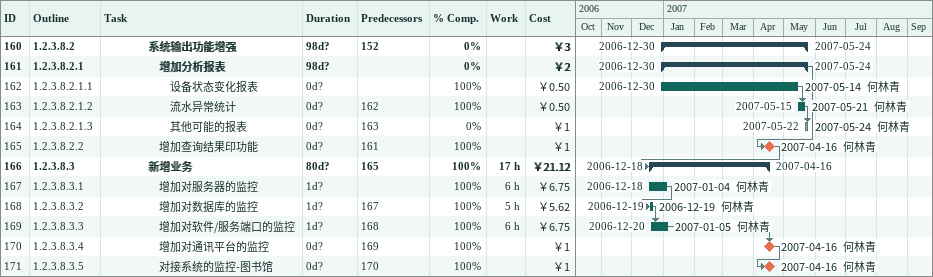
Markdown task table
| ID | WBS | Task | Duration | Start | Finish | Predecessors | Resources | % complete | Work (h) | Cost (￥) |
|---|---|---|---|---|---|---|---|---|---|---|
| 160 | 1.2.3.8.2 | **系统输出功能增强** | 98d? | 2006-12-30 | 2007-05-24 | 152 |  | 0 |  | 3 |
| 161 | 1.2.3.8.2.1 | **增加分析报表** | 98d? | 2006-12-30 | 2007-05-24 |  |  | 0 |  | 2 |
| 162 | 1.2.3.8.2.1.1 | 设备状态变化报表 | 0d? | 2006-12-30 | 2007-05-14 |  | 何林青 | 100 |  | 0.50 |
| 163 | 1.2.3.8.2.1.2 | 流水异常统计 | 0d? | 2007-05-15 | 2007-05-21 | 162 | 何林青 | 100 |  | 0.50 |
| 164 | 1.2.3.8.2.1.3 | 其他可能的报表 | 0d? | 2007-05-22 | 2007-05-24 | 163 | 何林青 | 0 |  | 1 |
| 165 | 1.2.3.8.2.2 | 增加查询结果印功能 | 0d? | 2007-04-16 | 2007-04-16 | 161 | 何林青 | 100 |  | 1 |
| 166 | 1.2.3.8.3 | **新增业务** | 80d? | 2006-12-18 | 2007-04-16 | 165 |  | 100 | 17 | 21.12 |
| 167 | 1.2.3.8.3.1 | 增加对服务器的监控 | 1d? | 2006-12-18 | 2007-01-04 |  | 何林青 | 100 | 6 | 6.75 |
| 168 | 1.2.3.8.3.2 | 增加对数据库的监控 | 1d? | 2006-12-19 | 2006-12-19 | 167 | 何林青 | 100 | 5 | 5.62 |
| 169 | 1.2.3.8.3.3 | 增加对软件/服务端口的监控 | 1d? | 2006-12-20 | 2007-01-05 | 168 | 何林青 | 100 | 6 | 6.75 |
| 170 | 1.2.3.8.3.4 | 增加对通讯平台的监控 | 0d? | 2007-04-16 | 2007-04-16 | 169 | 何林青 | 100 |  | 1 |
| 171 | 1.2.3.8.3.5 | 对接系统的监控-图书馆 | 0d? | 2007-04-16 | 2007-04-16 | 170 | 何林青 | 100 |  | 1 |
